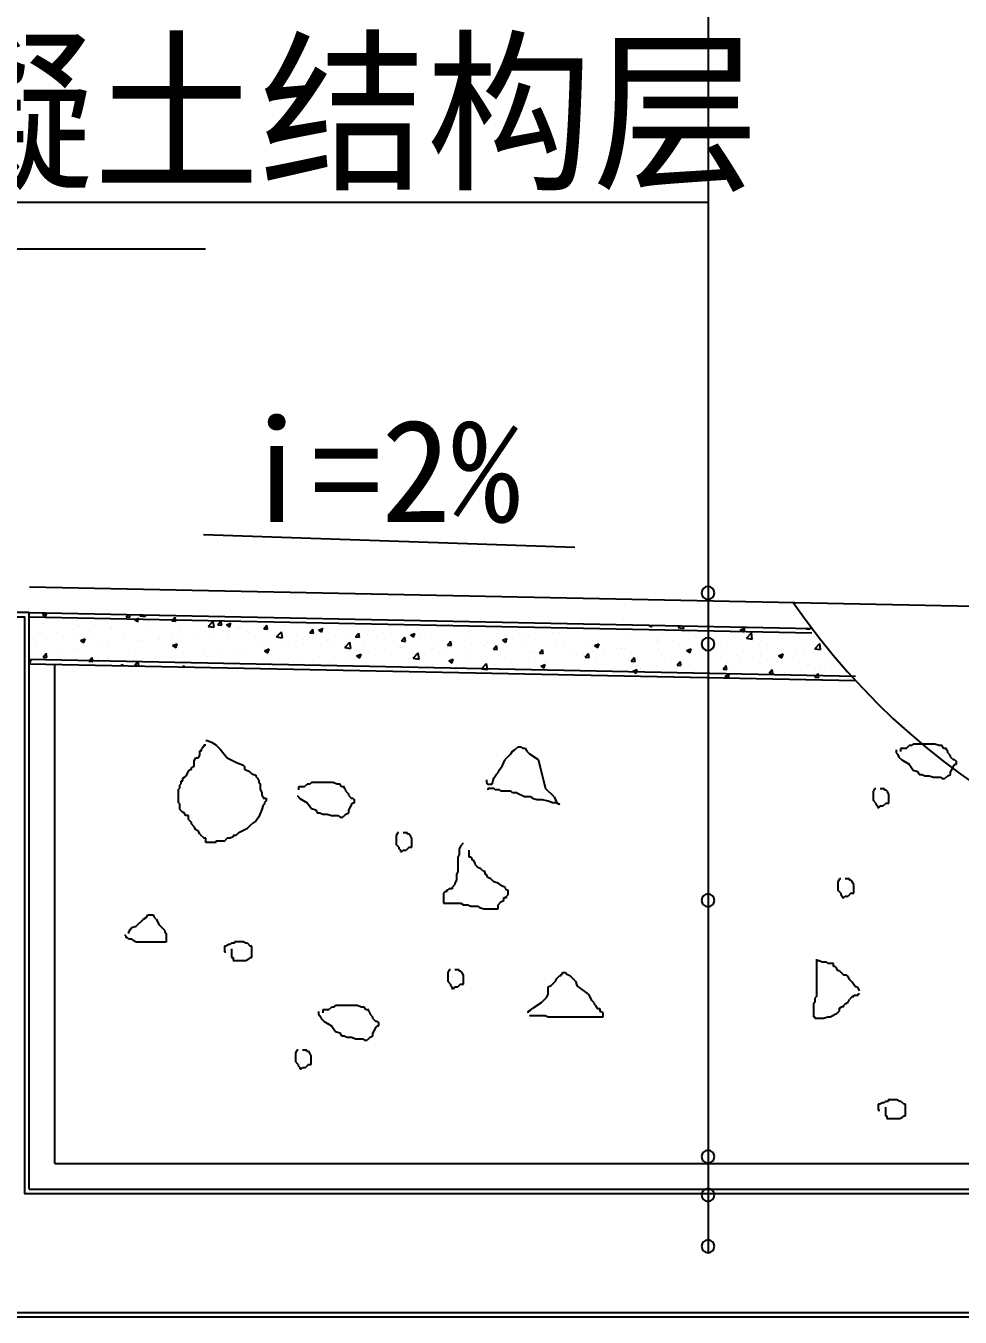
# Model space of a CAD drawing. Header units: metres. Extents: x -1619 to 1651, y 251 to 2895.
# Drawn here: x -583 to 147, y 1190 to 2198 of the extents above; entities that cross this region are included whole.
import ezdxf

# ---------------------------------------------------------------- set-up
doc = ezdxf.new("R2010")
doc.units = ezdxf.units.M
for name, color, linetype in [('OTHER', 7, 'Continuous'), ('PUB_DIM', 3, 'Continuous'), ('PUB_TEXT', 7, 'Continuous'), ('PUB_WALL', 255, 'Continuous'), ('S_FLOOR', 2, 'Continuous'), ('S_SURFACE', 6, 'Continuous'), ('S_WALL', 255, 'Continuous')]:
    doc.layers.add(name, color=color, linetype=linetype)

msp = doc.modelspace()

# ---------------------------------------------------------------- linework, layer by layer
at = {"layer": 'OTHER'}
msp.add_line((-617.29, 2023.83), (-442.29, 2023.83), dxfattribs=at)
at = {"layer": 'PUB_DIM'}
msp.add_lwpolyline([(-153.87, 1790.69), (-443.87, 1800.69)], dxfattribs=at)
at = {"layer": 'PUB_WALL'}
for points in [[(-936.46, 1286.5), (-696.5, 1286.5), (-696.5, 1736.5), (-583.5, 1736.5), (-583.5, 1286.5), (1123.5, 1286.5), (1123.5, 1786.5), (1296.5, 1786.5), (1296.5, 1193.5), (-936.46, 1193.5)], [(-580.07, 1736.5), (31.24, 1724.03)], [(-579.93, 1703.49), (65.36, 1690.32)]]:
    msp.add_lwpolyline(points, dxfattribs=at)
at = {"layer": 'S_FLOOR'}
for p, q in [((-580, 1740), (-700, 1740)), ((-580, 1740), (31.31, 1727.52)), ((-580, 1290), (-580, 1740)), ((-580, 1699.99), (65.29, 1686.82)), ((-580, 1290), (1120, 1290)), ((1300, 1190), (-700, 1190))]:
    msp.add_line(p, q, dxfattribs=at)
at = {"layer": 'S_SURFACE'}
for p, q in [((-49.82, 2760), (-49.82, 1240)), ((-1049.82, 2060.3), (-49.82, 2060.3)), ((-579.59, 1760), (400.41, 1740)), ((-569.63, 1738.29), (-566.13, 1739.64)), ((-569.63, 1738.29), (-567.15, 1736.61)), ((-567.13, 1736.62), (-566.11, 1739.64)), ((-557.18, 1733.67), (-557.18, 1733.67)), ((-528.02, 1738.67), (-528.02, 1738.67)), ((-504.3, 1736.56), (-502.74, 1738.42)), ((-504.3, 1736.56), (-501.31, 1736.3)), ((-501.29, 1736.31), (-501.68, 1738.4)), ((-497.78, 1734.29), (-494.28, 1735.63)), ((-497.78, 1734.29), (-495.29, 1732.61)), ((-495.27, 1732.62), (-494.26, 1735.64)), ((-493.42, 1737.47), (-492.71, 1738.22)), ((-493.42, 1737.47), (-488.97, 1736.78)), ((-493.22, 1734.46), (-493.22, 1734.46)), ((-488.95, 1736.79), (-489.11, 1738.15)), ((-478.37, 1737), (-478.37, 1737)), ((-468.44, 1733.42), (-466.03, 1736.3)), ((-465.43, 1733.17), (-466.01, 1736.3)), ((-365.47, 1733.87), (-365.47, 1733.87)), ((-365.29, 1735.55), (-365.29, 1735.55)), ((-351.15, 1735.22), (-351.15, 1735.22)), ((-572.98, 1724.54), (-572.98, 1724.54)), ((-570.12, 1723.99), (-570.12, 1723.99)), ((-569.08, 1731.26), (-569.08, 1731.26)), ((-558.54, 1724.54), (-558.54, 1724.54)), ((-544.15, 1727.74), (-544.15, 1727.74)), ((-542.39, 1730.13), (-542.39, 1730.13)), ((-541.41, 1728.7), (-541.41, 1728.7)), ((-528.89, 1730.34), (-528.89, 1730.34)), ((-518.48, 1731.26), (-518.48, 1731.26)), ((-516.04, 1727.69), (-516.04, 1727.69)), ((-515.7, 1729), (-515.7, 1729)), ((-509.95, 1732.84), (-509.95, 1732.84)), ((-489.01, 1727.88), (-489.01, 1727.88)), ((-486.88, 1732.7), (-486.88, 1732.7)), ((-468.44, 1733.42), (-465.45, 1733.16)), ((-462.32, 1726.75), (-462.32, 1726.75)), ((-442.19, 1725.08), (-442.19, 1725.08)), ((-440.06, 1729.2), (-439.82, 1729.44)), ((-440.06, 1729.2), (-439.82, 1729.16)), ((-439.82, 1729.44), (-436.16, 1733.26)), ((-439.82, 1729.16), (-435.61, 1728.51)), ((-435.59, 1728.51), (-436.14, 1733.26)), ((-435.63, 1725.62), (-435.63, 1725.62)), ((-432.58, 1730.29), (-430.17, 1733.16)), ((-432.58, 1730.29), (-429.59, 1730.03)), ((-429.57, 1730.03), (-430.15, 1733.17)), ((-428.5, 1725.57), (-428.5, 1725.57)), ((-425.92, 1730.28), (-422.42, 1731.63)), ((-425.92, 1730.28), (-423.43, 1728.61)), ((-423.41, 1728.61), (-422.4, 1731.63)), ((-416.93, 1728.28), (-416.93, 1728.28)), ((-415.98, 1727.22), (-415.98, 1727.22)), ((-409.47, 1725.21), (-409.47, 1725.21)), ((-408.94, 1724.49), (-408.94, 1724.49)), ((-397.04, 1729.71), (-397.04, 1729.71)), ((-396.71, 1727.15), (-394.3, 1730.02)), ((-396.71, 1727.15), (-393.73, 1726.89)), ((-393.71, 1726.89), (-394.28, 1730.03)), ((-390.96, 1732.03), (-390.96, 1732.03)), ((-386.7, 1720.92), (-382.8, 1724.98)), ((-382.23, 1720.23), (-382.78, 1724.98)), ((-380.31, 1730.22), (-380.31, 1730.22)), ((-360.85, 1724.01), (-358.44, 1726.88)), ((-360.85, 1724.01), (-357.86, 1723.75)), ((-357.84, 1723.76), (-358.42, 1726.89)), ((-354.06, 1726.28), (-350.56, 1727.62)), ((-354.06, 1726.28), (-351.58, 1724.6)), ((-351.56, 1724.61), (-350.54, 1727.63)), ((-324.99, 1720.87), (-322.58, 1723.75)), ((-321.98, 1720.62), (-322.56, 1723.75)), ((-314.67, 1725.86), (-314.67, 1725.86)), ((-303.07, 1724.1), (-303.07, 1724.1)), ((-289, 1729.38), (-289, 1729.38)), ((-284.13, 1726.59), (-284.13, 1726.59)), ((-282.21, 1722.27), (-278.71, 1723.62)), ((-279.7, 1720.6), (-278.69, 1723.62)), ((-263.75, 1732.58), (-263.75, 1732.58)), ((-252.56, 1730.75), (-252.56, 1730.75)), ((-240.04, 1732.39), (-240.04, 1732.39)), ((-236.58, 1725.41), (-236.58, 1725.41)), ((-207.42, 1730.42), (-207.42, 1730.42)), ((-187.46, 1726.4), (-187.46, 1726.4)), ((-171.23, 1723.47), (-171.23, 1723.47)), ((-166.28, 1724.44), (-166.28, 1724.44)), ((-161.49, 1730.15), (-161.49, 1730.15)), ((-139.65, 1727.62), (-139.65, 1727.62)), ((-137.12, 1729.45), (-137.12, 1729.45)), ((-127.13, 1729.27), (-127.13, 1729.27)), ((-96.09, 1730.12), (-94, 1728.71)), ((-93.98, 1728.72), (-93.52, 1730.07)), ((-85.2, 1723.98), (-85.2, 1723.98)), ((-73.15, 1728.25), (-71.83, 1729.63)), ((-73.15, 1728.25), (-68.71, 1727.56)), ((-68.69, 1727.56), (-68.92, 1729.57)), ((-59.53, 1727.5), (-59.53, 1727.5)), ((-30.55, 1726.97), (-30.55, 1726.97)), ((-26.74, 1724.5), (-26.74, 1724.5)), ((-24.63, 1726.39), (-21.13, 1727.73)), ((-24.63, 1726.39), (-22.14, 1724.71)), ((-22.12, 1724.72), (-21.11, 1727.74)), ((-19.79, 1719.97), (-15.9, 1724.03)), ((-15.32, 1719.28), (-15.88, 1724.03)), ((-14.22, 1726.15), (-14.22, 1726.15)), ((26.7, 1727.11), (27.13, 1727.61)), ((26.7, 1727.11), (29.69, 1726.85)), ((29.71, 1726.85), (29.58, 1727.56)), ((-574.36, 1717.68), (-574.36, 1717.68)), ((-545.2, 1722.69), (-545.2, 1722.69)), ((-539.79, 1718.16), (-536.29, 1719.5)), ((-539.79, 1718.16), (-537.3, 1716.48)), ((-537.28, 1716.49), (-536.27, 1719.51)), ((-531.85, 1723.41), (-531.85, 1723.41)), ((-519.08, 1714.61), (-519.08, 1714.61)), ((-505.16, 1722.29), (-505.16, 1722.29)), ((-493.83, 1717.81), (-493.83, 1717.81)), ((-491.53, 1717.27), (-491.53, 1717.27)), ((-479.01, 1718.92), (-479.01, 1718.92)), ((-478.47, 1721.16), (-478.47, 1721.16)), ((-467.93, 1714.16), (-464.43, 1715.5)), ((-467.93, 1714.16), (-465.44, 1712.48)), ((-467.86, 1721.56), (-467.86, 1721.56)), ((-467.79, 1715.2), (-467.79, 1715.2)), ((-465.42, 1712.49), (-464.41, 1715.51)), ((-460.07, 1721.42), (-460.07, 1721.42)), ((-451.78, 1720.03), (-451.78, 1720.03)), ((-438.63, 1720.21), (-438.63, 1720.21)), ((-425.08, 1718.9), (-425.08, 1718.9)), ((-398.39, 1717.78), (-398.39, 1717.78)), ((-391.57, 1715.39), (-391.57, 1715.39)), ((-386.7, 1720.92), (-382.25, 1720.23)), ((-382.24, 1723.36), (-382.24, 1723.36)), ((-378.62, 1714.15), (-378.62, 1714.15)), ((-371.7, 1716.65), (-371.7, 1716.65)), ((-366.1, 1715.8), (-366.1, 1715.8)), ((-365.9, 1718.91), (-365.9, 1718.91)), ((-355.55, 1722.24), (-355.55, 1722.24)), ((-347.17, 1718.29), (-347.17, 1718.29)), ((-345.01, 1715.52), (-345.01, 1715.52)), ((-340.64, 1722.11), (-340.64, 1722.11)), ((-333.34, 1712.64), (-329.44, 1716.7)), ((-328.87, 1711.96), (-329.42, 1716.71)), ((-328.86, 1721.11), (-328.86, 1721.11)), ((-324.99, 1720.87), (-322, 1720.61)), ((-318.32, 1714.39), (-318.32, 1714.39)), ((-315.59, 1722.45), (-315.59, 1722.45)), ((-302.17, 1719.98), (-302.17, 1719.98)), ((-294.9, 1715.4), (-294.9, 1715.4)), ((-289.12, 1717.74), (-286.71, 1720.61)), ((-289.12, 1717.74), (-286.14, 1717.47)), ((-286.12, 1717.48), (-286.69, 1720.62)), ((-282.21, 1722.27), (-279.72, 1720.6)), ((-275.48, 1718.85), (-275.48, 1718.85)), ((-265.74, 1720.41), (-265.74, 1720.41)), ((-264.36, 1715.93), (-264.36, 1715.93)), ((-253.26, 1714.6), (-250.85, 1717.47)), ((-253.26, 1714.6), (-250.27, 1714.34)), ((-250.25, 1714.34), (-250.83, 1717.48)), ((-248.79, 1717.73), (-248.79, 1717.73)), ((-238.39, 1719.68), (-238.39, 1719.68)), ((-234.26, 1715.17), (-234.26, 1715.17)), ((-224.6, 1714.43), (-224.6, 1714.43)), ((-222.1, 1716.6), (-222.1, 1716.6)), ((-217.4, 1711.46), (-214.99, 1714.33)), ((-214.39, 1711.21), (-214.97, 1714.34)), ((-212.71, 1723.2), (-212.71, 1723.2)), ((-210.35, 1718.27), (-206.85, 1719.61)), ((-210.35, 1718.27), (-207.86, 1716.59)), ((-207.84, 1716.6), (-206.83, 1719.62)), ((-202.68, 1719.32), (-202.68, 1719.32)), ((-195.44, 1719.44), (-195.44, 1719.44)), ((-195.41, 1715.47), (-195.41, 1715.47)), ((-190.16, 1720.97), (-190.16, 1720.97)), ((-168.72, 1714.34), (-168.72, 1714.34)), ((-162.1, 1713.51), (-162.1, 1713.51)), ((-138.49, 1714.27), (-134.99, 1715.61)), ((-138.49, 1714.27), (-136.01, 1712.59)), ((-136.43, 1717.03), (-136.43, 1717.03)), ((-135.99, 1712.59), (-134.97, 1715.62)), ((-111.17, 1720.23), (-111.17, 1720.23)), ((-89.77, 1716.2), (-89.77, 1716.2)), ((-88.86, 1716.96), (-88.86, 1716.96)), ((-77.25, 1717.85), (-77.25, 1717.85)), ((-59.7, 1721.96), (-59.7, 1721.96)), ((-58.32, 1720.34), (-58.32, 1720.34)), ((-34.88, 1714.06), (-34.88, 1714.06)), ((-19.79, 1719.97), (-15.34, 1719.28)), ((-8.91, 1717.8), (-8.91, 1717.8)), ((16.76, 1721.32), (16.76, 1721.32)), ((33.57, 1711.7), (37.46, 1715.75)), ((38.04, 1711.01), (37.49, 1715.76)), ((-580, 1702.72), (-578.3, 1703.38)), ((-579.29, 1700.36), (-578.28, 1703.38)), ((-579.03, 1705.84), (-579.03, 1705.84)), ((-570.73, 1707.34), (-570.73, 1707.34)), ((-569.09, 1705.23), (-566.68, 1708.1)), ((-569.09, 1705.23), (-566.1, 1704.97)), ((-566.08, 1704.97), (-566.66, 1708.11)), ((-554.56, 1708.98), (-554.56, 1708.98)), ((-552.34, 1704.72), (-552.34, 1704.72)), ((-544.76, 1711.09), (-544.76, 1711.09)), ((-542.04, 1710.62), (-542.04, 1710.62)), ((-533.23, 1702.09), (-530.82, 1704.96)), ((-530.22, 1701.84), (-530.8, 1704.97)), ((-526.11, 1705.19), (-526.11, 1705.19)), ((-525.65, 1703.59), (-525.65, 1703.59)), ((-523.11, 1713.12), (-523.11, 1713.12)), ((-496.95, 1710.2), (-496.95, 1710.2)), ((-468.47, 1704.92), (-468.47, 1704.92)), ((-442.8, 1708.44), (-442.8, 1708.44)), ((-441.65, 1705.85), (-441.65, 1705.85)), ((-429.13, 1707.5), (-429.13, 1707.5)), ((-417.54, 1711.64), (-417.54, 1711.64)), ((-410.2, 1709.99), (-410.2, 1709.99)), ((-396.07, 1710.15), (-392.57, 1711.5)), ((-396.07, 1710.15), (-393.59, 1708.47)), ((-393.57, 1708.48), (-392.55, 1711.5)), ((-353.21, 1705.39), (-353.21, 1705.39)), ((-341.25, 1705.46), (-341.25, 1705.46)), ((-333.34, 1712.64), (-328.89, 1711.96)), ((-324.22, 1706.15), (-320.72, 1707.49)), ((-324.22, 1706.15), (-321.73, 1704.47)), ((-324.06, 1710.39), (-324.06, 1710.39)), ((-321.71, 1704.48), (-320.7, 1707.5)), ((-316.22, 1704.38), (-316.22, 1704.38)), ((-315.28, 1709.21), (-315.28, 1709.21)), ((-297.29, 1706.87), (-297.29, 1706.87)), ((-291.63, 1713.26), (-291.63, 1713.26)), ((-289.61, 1712.73), (-289.61, 1712.73)), ((-282.92, 1704.42), (-282.92, 1704.42)), ((-279.97, 1704.37), (-276.08, 1708.43)), ((-279.97, 1704.37), (-275.53, 1703.68)), ((-275.51, 1703.68), (-276.06, 1708.43)), ((-265.71, 1711.03), (-265.71, 1711.03)), ((-264.94, 1712.14), (-264.94, 1712.14)), ((-253.76, 1709.43), (-253.76, 1709.43)), ((-253.19, 1712.67), (-253.19, 1712.67)), ((-252.36, 1702.14), (-248.86, 1703.49)), ((-249.85, 1700.47), (-248.84, 1703.49)), ((-238.25, 1711.01), (-238.25, 1711.01)), ((-217.4, 1711.46), (-214.41, 1711.2)), ((-213.32, 1706.56), (-213.32, 1706.56)), ((-211.56, 1709.88), (-211.56, 1709.88)), ((-188.07, 1709.76), (-188.07, 1709.76)), ((-184.86, 1708.75), (-184.86, 1708.75)), ((-184.38, 1703.74), (-184.38, 1703.74)), ((-181.54, 1708.32), (-179.13, 1711.2)), ((-181.54, 1708.32), (-178.55, 1708.06)), ((-178.53, 1708.07), (-179.11, 1711.2)), ((-158.17, 1707.63), (-158.17, 1707.63)), ((-152.8, 1707.9), (-152.8, 1707.9)), ((-147.18, 1706.95), (-147.18, 1706.95)), ((-145.67, 1705.19), (-143.26, 1708.06)), ((-145.67, 1705.19), (-142.68, 1704.92)), ((-142.66, 1704.93), (-143.24, 1708.07)), ((-142.02, 1713.21), (-142.02, 1713.21)), ((-140.28, 1709.55), (-140.28, 1709.55)), ((-131.48, 1706.5), (-131.48, 1706.5)), ((-121.35, 1712.04), (-121.35, 1712.04)), ((-118.02, 1711.95), (-118.02, 1711.95)), ((-115.33, 1712.09), (-115.33, 1712.09)), ((-111.78, 1703.58), (-111.78, 1703.58)), ((-109.81, 1702.05), (-107.4, 1704.92)), ((-106.8, 1701.79), (-107.38, 1704.93)), ((-104.79, 1705.37), (-104.79, 1705.37)), ((-88.64, 1710.96), (-88.64, 1710.96)), ((-85.81, 1707.33), (-85.81, 1707.33)), ((-78.1, 1704.24), (-78.1, 1704.24)), ((-66.64, 1710.26), (-63.14, 1711.6)), ((-66.64, 1710.26), (-64.15, 1708.58)), ((-64.13, 1708.59), (-63.12, 1711.61)), ((-61.95, 1709.83), (-61.95, 1709.83)), ((-60.14, 1710.85), (-60.14, 1710.85)), ((-39.89, 1704.78), (-39.89, 1704.78)), ((-35.26, 1708.7), (-35.26, 1708.7)), ((-27.38, 1706.43), (-27.38, 1706.43)), ((-8.57, 1707.58), (-8.57, 1707.58)), ((-8.44, 1708.92), (-8.44, 1708.92)), ((5.22, 1706.26), (8.72, 1707.6)), ((5.22, 1706.26), (7.71, 1704.58)), ((7.73, 1704.59), (8.74, 1707.61)), ((16.15, 1704.68), (16.15, 1704.68)), ((18.12, 1706.45), (18.12, 1706.45)), ((23.14, 1713.08), (23.14, 1713.08)), ((25.71, 1707.14), (25.71, 1707.14)), ((33.57, 1711.7), (38.02, 1711.01)), ((41.41, 1707.88), (41.41, 1707.88)), ((44.81, 1705.32), (44.81, 1705.32)), ((-580, 1700.82), (-579.31, 1700.36)), ((-560, 1310), (-560, 1699.58)), ((-555.27, 1700.19), (-555.27, 1700.19)), ((-533.23, 1702.09), (-530.24, 1701.83)), ((-508.63, 1698.54), (-506.44, 1699.37)), ((-506.72, 1698.5), (-506.42, 1699.38)), ((-498.96, 1702.46), (-498.96, 1702.46)), ((-497.37, 1698.95), (-494.95, 1701.83)), ((-497.37, 1698.95), (-494.38, 1698.69)), ((-494.36, 1698.7), (-494.93, 1701.83)), ((-494.44, 1701.17), (-494.44, 1701.17)), ((-492.16, 1699.2), (-492.16, 1699.2)), ((-473.23, 1701.69), (-473.23, 1701.69)), ((-472.27, 1701.33), (-472.27, 1701.33)), ((-460.05, 1697.54), (-459.09, 1698.69)), ((-458.86, 1697.52), (-459.07, 1698.69)), ((-445.57, 1700.2), (-445.57, 1700.2)), ((-418.88, 1699.08), (-418.88, 1699.08)), ((-392.19, 1697.95), (-392.19, 1697.95)), ((-392.18, 1698.74), (-392.18, 1698.74)), ((-382.37, 1700.38), (-382.37, 1700.38)), ((-379.26, 1696.08), (-379.26, 1696.08)), ((-366.51, 1702.26), (-366.51, 1702.26)), ((-365.5, 1696.82), (-365.5, 1696.82)), ((-360.32, 1698.57), (-360.32, 1698.57)), ((-338.81, 1695.69), (-338.81, 1695.69)), ((-328.74, 1702.73), (-328.74, 1702.73)), ((-312.12, 1694.57), (-312.12, 1694.57)), ((-312.07, 1699.42), (-312.07, 1699.42)), ((-290.22, 1696.09), (-290.22, 1696.09)), ((-264.96, 1699.29), (-264.96, 1699.29)), ((-252.36, 1702.14), (-249.87, 1700.47)), ((-247.41, 1695.45), (-247.41, 1695.45)), ((-238.99, 1703.04), (-238.99, 1703.04)), ((-226.61, 1696.09), (-222.72, 1700.15)), ((-226.61, 1696.09), (-222.16, 1695.4)), ((-222.14, 1695.41), (-222.7, 1700.15)), ((-215.83, 1699.6), (-215.83, 1699.6)), ((-205.5, 1696.93), (-205.5, 1696.93)), ((-203.32, 1701.25), (-203.32, 1701.25)), ((-180.51, 1698.14), (-177, 1699.48)), ((-180.51, 1698.14), (-178.02, 1696.46)), ((-178, 1696.47), (-176.98, 1699.49)), ((-176.34, 1701.94), (-176.34, 1701.94)), ((-162.71, 1696.86), (-162.71, 1696.86)), ((-137.03, 1700.38), (-137.03, 1700.38)), ((-109.81, 1702.05), (-106.82, 1701.79)), ((-108.65, 1694.13), (-105.15, 1695.48)), ((-108.65, 1694.13), (-106.16, 1692.46)), ((-106.14, 1692.46), (-105.13, 1695.48)), ((-102.92, 1696.48), (-102.92, 1696.48)), ((-90.41, 1698.13), (-90.41, 1698.13)), ((-73.95, 1698.91), (-71.54, 1701.78)), ((-73.95, 1698.91), (-70.96, 1698.65)), ((-70.94, 1698.66), (-71.52, 1701.79)), ((-71.47, 1700.62), (-71.47, 1700.62)), ((-60.75, 1694.21), (-60.75, 1694.21)), ((-51.41, 1703.12), (-51.41, 1703.12)), ((-38.08, 1695.77), (-35.67, 1698.65)), ((-38.08, 1695.77), (-35.1, 1695.51)), ((-35.08, 1695.52), (-35.65, 1698.65)), ((-35.49, 1697.41), (-35.49, 1697.41)), ((-32.61, 1697.13), (-32.61, 1697.13)), ((-24.72, 1701.99), (-24.72, 1701.99)), ((-9.52, 1701.16), (-9.52, 1701.16)), ((-3.45, 1702.14), (-3.45, 1702.14)), ((-2.22, 1692.64), (0.19, 1695.51)), ((0.79, 1692.38), (0.21, 1695.51)), ((1.97, 1700.86), (1.97, 1700.86)), ((9.98, 1693.36), (9.98, 1693.36)), ((22.5, 1695), (22.5, 1695)), ((28.66, 1699.73), (28.66, 1699.73)), ((37.69, 1696.16), (37.69, 1696.16)), ((41.44, 1697.5), (41.44, 1697.5)), ((-188.67, 1693.11), (-188.67, 1693.11)), ((-169.6, 1691.62), (-169.35, 1691.88)), ((-169.3, 1691.61), (-169.33, 1691.88)), ((-134.5, 1692.32), (-134.5, 1692.32)), ((-86.42, 1690.69), (-86.42, 1690.69)), ((-61.77, 1692.13), (-61.77, 1692.13)), ((-36.79, 1690.13), (-33.29, 1691.47)), ((-36.79, 1690.13), (-34.92, 1688.87)), ((-34.15, 1688.85), (-33.27, 1691.48)), ((-21.59, 1689.2), (-21.59, 1689.2)), ((-2.22, 1692.64), (0.77, 1692.37)), ((8.53, 1691.16), (8.53, 1691.16)), ((15.54, 1688.04), (15.54, 1688.04)), ((33.64, 1689.5), (36.05, 1692.37)), ((33.64, 1689.5), (36.63, 1689.24)), ((36.65, 1689.24), (36.07, 1692.38)), ((38.31, 1687.37), (38.57, 1687.47)), ((38.55, 1687.37), (38.59, 1687.48)), ((40.8, 1691.24), (40.8, 1691.24)), ((-445.42, 1633.23), (-444.3, 1634.35)), ((-445.42, 1632.11), (-445.42, 1633.23)), ((-444.3, 1634.35), (-444.3, 1635.47)), ((-444.3, 1635.47), (-443.18, 1635.47)), ((-443.18, 1635.47), (-443.18, 1636.59)), ((-443.18, 1636.59), (-442.06, 1636.59)), ((-442.06, 1639.95), (-440.94, 1639.95)), ((-440.94, 1639.95), (-437.57, 1638.83)), ((-437.57, 1638.83), (-434.21, 1636.59)), ((-434.21, 1636.59), (-430.85, 1633.23)), ((-430.85, 1633.23), (-425.24, 1626.5)), ((-202.6, 1631.86), (-200.36, 1632.98)), ((-198.11, 1635.22), (-200.36, 1632.98)), ((-198.11, 1635.22), (-195.87, 1635.22)), ((-195.87, 1635.22), (-194.75, 1634.1)), ((-194.75, 1634.1), (-192.51, 1634.1)), ((-192.51, 1634.1), (-191.39, 1631.86)), ((104.82, 1633.84), (100.34, 1633.84)), ((100.34, 1633.84), (100.34, 1631.6)), ((104.82, 1633.84), (107.07, 1636.08)), ((109.31, 1636.08), (107.07, 1636.08)), ((110.43, 1637.2), (109.31, 1636.08)), ((127.25, 1637.2), (110.43, 1637.2)), ((130.61, 1636.08), (127.25, 1637.2)), ((132.85, 1636.08), (130.61, 1636.08)), ((133.98, 1633.84), (132.85, 1636.08)), ((136.22, 1633.84), (133.98, 1633.84)), ((136.22, 1632.72), (136.22, 1633.84)), ((-451.03, 1624.26), (-449.91, 1626.5)), ((-451.03, 1619.78), (-451.03, 1624.26)), ((-449.91, 1626.5), (-447.66, 1626.5)), ((-447.66, 1626.5), (-446.54, 1628.75)), ((-446.54, 1628.75), (-446.54, 1632.11)), ((-446.54, 1632.11), (-445.42, 1632.11)), ((-425.24, 1626.5), (-418.51, 1623.14)), ((-418.51, 1623.14), (-412.91, 1620.9)), ((-210.45, 1620.65), (-208.21, 1625.13)), ((-203.72, 1629.62), (-208.21, 1625.13)), ((-203.72, 1629.62), (-202.6, 1631.86)), ((-191.39, 1631.86), (-189.14, 1629.62)), ((-189.14, 1629.62), (-182.42, 1625.13)), ((-182.42, 1625.13), (-176.81, 1602.72)), ((96.98, 1632.72), (96.98, 1630.48)), ((96.98, 1630.48), (98.1, 1629.36)), ((98.1, 1629.36), (99.22, 1627.11)), ((99.22, 1627.11), (101.46, 1624.87)), ((101.46, 1624.87), (107.07, 1621.51)), ((137.34, 1631.6), (136.22, 1632.72)), ((137.34, 1630.48), (137.34, 1631.6)), ((137.34, 1630.48), (139.58, 1628.24)), ((139.58, 1627.11), (139.58, 1628.24)), ((139.58, 1627.11), (141.82, 1624.87)), ((142.95, 1624.87), (141.82, 1624.87)), ((142.95, 1624.87), (144.07, 1623.75)), ((144.07, 1621.51), (144.07, 1623.75)), ((-455.51, 1616.42), (-457.76, 1611.93)), ((-455.51, 1616.42), (-454.39, 1617.54)), ((-454.39, 1617.54), (-453.27, 1617.54)), ((-453.27, 1618.66), (-452.15, 1619.78)), ((-453.27, 1617.54), (-453.27, 1618.66)), ((-452.15, 1619.78), (-451.03, 1619.78)), ((-412.91, 1620.9), (-411.79, 1619.78)), ((-411.79, 1619.78), (-411.79, 1617.54)), ((-407.3, 1615.3), (-411.79, 1617.54)), ((-407.3, 1615.3), (-406.18, 1614.18)), ((-406.18, 1614.18), (-402.82, 1613.05)), ((-402.82, 1613.05), (-402.82, 1611.93)), ((-217.17, 1610.56), (-214.93, 1613.93)), ((-214.93, 1613.93), (-213.81, 1615.05)), ((-213.81, 1615.05), (-212.69, 1617.29)), ((-212.69, 1617.29), (-210.45, 1620.65)), ((107.07, 1621.51), (110.43, 1617.03)), ((110.43, 1617.03), (113.79, 1615.91)), ((113.79, 1615.91), (114.92, 1613.66)), ((114.92, 1613.66), (117.16, 1613.66)), ((117.16, 1613.66), (119.4, 1612.54)), ((137.34, 1612.54), (139.58, 1613.66)), ((141.82, 1620.39), (139.58, 1615.91)), ((139.58, 1613.66), (139.58, 1615.91)), ((141.82, 1620.39), (142.95, 1621.51)), ((142.95, 1621.51), (144.07, 1621.51)), ((-463.36, 1601.85), (-462.24, 1602.97)), ((-462.24, 1605.21), (-461.12, 1606.33)), ((-462.24, 1602.97), (-462.24, 1605.21)), ((-461.12, 1606.33), (-461.12, 1608.57)), ((-461.12, 1608.57), (-460, 1608.57)), ((-460, 1610.81), (-457.76, 1611.93)), ((-460, 1608.57), (-460, 1610.81)), ((-402.82, 1611.93), (-401.69, 1610.81)), ((-401.69, 1610.81), (-400.57, 1608.57)), ((-400.57, 1608.57), (-400.57, 1607.45)), ((-400.57, 1607.45), (-399.45, 1606.33)), ((-399.45, 1606.33), (-399.45, 1601.85)), ((-365.18, 1603.84), (-369.66, 1603.84)), ((-369.66, 1603.84), (-369.66, 1601.6)), ((-365.18, 1603.84), (-362.93, 1606.08)), ((-360.69, 1606.08), (-362.93, 1606.08)), ((-359.57, 1607.2), (-360.69, 1606.08)), ((-342.75, 1607.2), (-359.57, 1607.2)), ((-339.39, 1606.08), (-342.75, 1607.2)), ((-337.15, 1606.08), (-339.39, 1606.08)), ((-336.02, 1603.84), (-337.15, 1606.08)), ((-333.78, 1603.84), (-336.02, 1603.84)), ((-333.78, 1602.72), (-333.78, 1603.84)), ((-332.66, 1601.6), (-333.78, 1602.72)), ((-222.78, 1609.44), (-222.78, 1607.2)), ((-222.78, 1607.2), (-221.66, 1606.08)), ((-221.66, 1606.08), (-218.3, 1606.08)), ((-217.17, 1602.72), (-221.66, 1602.72)), ((-221.66, 1602.72), (-221.66, 1601.6)), ((-218.3, 1606.08), (-217.17, 1610.56)), ((-216.05, 1601.6), (-217.17, 1602.72)), ((-170.08, 1595.99), (-176.81, 1602.72)), ((119.4, 1612.54), (122.76, 1612.54)), ((122.76, 1612.54), (126.13, 1611.42)), ((126.13, 1611.42), (131.73, 1611.42)), ((131.73, 1611.42), (132.85, 1610.3)), ((132.85, 1610.3), (135.1, 1610.3)), ((137.34, 1612.54), (135.1, 1610.3)), ((-463.36, 1591.76), (-463.36, 1601.85)), ((-399.45, 1601.85), (-398.33, 1599.61)), ((-398.33, 1599.61), (-398.33, 1597.36)), ((-398.33, 1597.36), (-397.21, 1596.24)), ((-397.21, 1596.24), (-397.21, 1595.12)), ((-397.21, 1595.12), (-394.97, 1595.12)), ((-394.97, 1592.88), (-396.09, 1591.76)), ((-394.97, 1595.12), (-394.97, 1592.88)), ((-370.78, 1597.11), (-368.54, 1594.87)), ((-368.54, 1594.87), (-362.93, 1591.51)), ((-332.66, 1600.48), (-332.66, 1601.6)), ((-332.66, 1600.48), (-330.42, 1598.24)), ((-330.42, 1597.11), (-330.42, 1598.24)), ((-330.42, 1597.11), (-328.18, 1594.87)), ((-327.05, 1594.87), (-328.18, 1594.87)), ((-327.05, 1594.87), (-325.93, 1593.75)), ((-325.93, 1591.51), (-325.93, 1593.75)), ((-212.69, 1601.6), (-216.05, 1601.6)), ((-211.57, 1600.48), (-212.69, 1601.6)), ((-203.72, 1600.48), (-211.57, 1600.48)), ((-202.6, 1599.36), (-203.72, 1600.48)), ((-199.24, 1599.36), (-202.6, 1599.36)), ((-199.24, 1599.36), (-192.51, 1595.99)), ((-188.02, 1595.99), (-192.51, 1595.99)), ((-186.9, 1594.87), (-188.02, 1595.99)), ((-183.54, 1593.75), (-186.9, 1594.87)), ((-179.05, 1593.75), (-183.54, 1593.75)), ((-174.57, 1592.63), (-179.05, 1593.75)), ((-171.2, 1591.51), (-174.57, 1592.63)), ((-170.08, 1595.99), (-167.84, 1591.51)), ((80.16, 1602.46), (79.04, 1600.22)), ((79.04, 1600.22), (79.04, 1593.49)), ((81.28, 1591.25), (79.04, 1593.49)), ((81.28, 1602.46), (80.16, 1602.46)), ((88.01, 1602.46), (84.64, 1602.46)), ((88.01, 1601.34), (88.01, 1602.46)), ((89.13, 1601.34), (88.01, 1601.34)), ((90.25, 1600.22), (89.13, 1601.34)), ((91.37, 1597.97), (90.25, 1600.22)), ((91.37, 1591.25), (91.37, 1597.97)), ((-462.24, 1590.64), (-463.36, 1591.76)), ((-462.24, 1586.16), (-462.24, 1590.64)), ((-462.24, 1586.16), (-460, 1583.91)), ((-458.88, 1583.91), (-460, 1583.91)), ((-457.76, 1581.67), (-458.88, 1583.91)), ((-398.33, 1586.16), (-400.57, 1580.55)), ((-397.21, 1589.52), (-398.33, 1586.16)), ((-396.09, 1590.64), (-397.21, 1589.52)), ((-396.09, 1591.76), (-396.09, 1590.64)), ((-362.93, 1591.51), (-359.57, 1587.03)), ((-359.57, 1587.03), (-356.21, 1585.91)), ((-356.21, 1585.91), (-355.08, 1583.66)), ((-355.08, 1583.66), (-352.84, 1583.66)), ((-352.84, 1583.66), (-350.6, 1582.54)), ((-350.6, 1582.54), (-347.24, 1582.54)), ((-347.24, 1582.54), (-343.87, 1581.42)), ((-332.66, 1582.54), (-334.9, 1580.3)), ((-332.66, 1582.54), (-330.42, 1583.66)), ((-328.18, 1590.39), (-330.42, 1585.91)), ((-330.42, 1583.66), (-330.42, 1585.91)), ((-328.18, 1590.39), (-327.05, 1591.51)), ((-327.05, 1591.51), (-325.93, 1591.51)), ((-168.96, 1591.51), (-171.2, 1591.51)), ((-166.72, 1590.39), (-168.96, 1591.51)), ((-167.84, 1591.51), (-165.6, 1590.39)), ((-165.6, 1590.39), (-166.72, 1590.39)), ((81.28, 1591.25), (81.28, 1590.13)), ((81.28, 1590.13), (82.4, 1589.01)), ((82.4, 1589.01), (82.4, 1587.89)), ((82.4, 1587.89), (83.52, 1587.89)), ((83.52, 1587.89), (84.64, 1589.01)), ((84.64, 1589.01), (86.88, 1589.01)), ((89.13, 1591.25), (86.88, 1589.01)), ((89.13, 1591.25), (91.37, 1591.25)), ((-455.51, 1581.67), (-457.76, 1581.67)), ((-455.51, 1578.31), (-455.51, 1581.67)), ((-455.51, 1578.31), (-453.27, 1576.07)), ((-453.27, 1574.95), (-453.27, 1576.07)), ((-451.03, 1572.71), (-453.27, 1574.95)), ((-449.91, 1570.46), (-451.03, 1572.71)), ((-409.54, 1571.59), (-406.18, 1574.95)), ((-402.82, 1577.19), (-406.18, 1574.95)), ((-400.57, 1580.55), (-402.82, 1577.19)), ((-343.87, 1581.42), (-338.27, 1581.42)), ((-338.27, 1581.42), (-337.15, 1580.3)), ((-337.15, 1580.3), (-334.9, 1580.3)), ((-447.66, 1569.34), (-449.91, 1570.46)), ((-446.54, 1567.1), (-447.66, 1569.34)), ((-446.54, 1567.1), (-443.18, 1563.74)), ((-442.06, 1563.74), (-443.18, 1563.74)), ((-442.06, 1560.38), (-442.06, 1563.74)), ((-427.48, 1561.5), (-425.24, 1563.74)), ((-423, 1563.74), (-425.24, 1563.74)), ((-420.75, 1564.86), (-423, 1563.74)), ((-418.51, 1565.98), (-420.75, 1565.98)), ((-420.75, 1565.98), (-420.75, 1564.86)), ((-418.51, 1565.98), (-416.27, 1568.22)), ((-416.27, 1568.22), (-409.54, 1571.59)), ((-292.3, 1567.97), (-293.42, 1565.73)), ((-293.42, 1565.73), (-293.42, 1559.01)), ((-291.18, 1567.97), (-292.3, 1567.97)), ((-284.45, 1567.97), (-287.81, 1567.97)), ((-284.45, 1566.85), (-284.45, 1567.97)), ((-283.33, 1566.85), (-284.45, 1566.85)), ((-282.21, 1565.73), (-283.33, 1566.85)), ((-281.08, 1563.49), (-282.21, 1565.73)), ((-281.08, 1556.77), (-281.08, 1563.49)), ((-434.21, 1560.38), (-442.06, 1560.38)), ((-427.48, 1561.5), (-434.21, 1561.5)), ((-434.21, 1561.5), (-434.21, 1560.38)), ((-291.18, 1556.77), (-293.42, 1559.01)), ((-291.18, 1556.77), (-291.18, 1555.64)), ((-291.18, 1555.64), (-290.05, 1554.52)), ((-290.05, 1554.52), (-290.05, 1553.4)), ((-290.05, 1553.4), (-288.93, 1553.4)), ((-288.93, 1553.4), (-287.81, 1554.52)), ((-287.81, 1554.52), (-285.57, 1554.52)), ((-283.33, 1556.77), (-285.57, 1554.52)), ((-283.33, 1556.77), (-281.08, 1556.77)), ((-242.96, 1557.89), (-244.08, 1555.64)), ((-244.08, 1555.64), (-244.08, 1551.16)), ((-242.96, 1557.89), (-240.72, 1560.13)), ((-236.24, 1548.92), (-236.24, 1554.52)), ((-244.08, 1551.16), (-245.21, 1548.92)), ((-245.21, 1548.92), (-245.21, 1537.71)), ((-235.11, 1548.92), (-236.24, 1548.92)), ((-233.99, 1547.8), (-235.11, 1548.92)), ((-233.99, 1546.68), (-233.99, 1547.8)), ((-232.87, 1546.68), (-233.99, 1546.68)), ((-231.75, 1544.44), (-232.87, 1546.68)), ((-231.75, 1543.32), (-231.75, 1544.44)), ((-231.75, 1543.32), (-229.51, 1541.07)), ((-245.21, 1537.71), (-246.33, 1535.47)), ((-246.33, 1535.47), (-246.33, 1530.99)), ((-227.27, 1539.95), (-229.51, 1541.07)), ((-227.27, 1539.95), (-225.02, 1537.71)), ((-223.9, 1537.71), (-225.02, 1537.71)), ((-223.9, 1535.47), (-223.9, 1537.71)), ((-222.78, 1535.47), (-223.9, 1535.47)), ((-221.66, 1533.23), (-222.78, 1535.47)), ((-219.42, 1532.11), (-221.66, 1533.23)), ((-219.42, 1532.11), (-217.17, 1529.87)), ((52.73, 1532.12), (51.61, 1529.88)), ((53.85, 1532.12), (52.73, 1532.12)), ((60.58, 1532.12), (57.21, 1532.12)), ((60.58, 1531), (60.58, 1532.12)), ((-255.3, 1522.02), (-256.42, 1520.9)), ((-254.18, 1522.02), (-255.3, 1522.02)), ((-253.05, 1523.14), (-254.18, 1523.14)), ((-254.18, 1523.14), (-254.18, 1522.02)), ((-251.93, 1524.26), (-253.05, 1523.14)), ((-249.69, 1524.26), (-251.93, 1524.26)), ((-249.69, 1525.38), (-247.45, 1527.62)), ((-249.69, 1525.38), (-249.69, 1524.26)), ((-246.33, 1530.99), (-247.45, 1528.75)), ((-247.45, 1528.75), (-247.45, 1527.62)), ((-213.81, 1528.75), (-217.17, 1529.87)), ((-210.45, 1526.5), (-213.81, 1528.75)), ((-208.21, 1525.38), (-210.45, 1526.5)), ((-207.08, 1523.14), (-208.21, 1525.38)), ((-205.96, 1523.14), (-207.08, 1523.14)), ((-205.96, 1519.78), (-205.96, 1523.14)), ((51.61, 1529.88), (51.61, 1523.15)), ((53.85, 1520.91), (51.61, 1523.15)), ((61.7, 1531), (60.58, 1531)), ((62.82, 1529.88), (61.7, 1531)), ((63.94, 1527.64), (62.82, 1529.88)), ((63.94, 1520.91), (63.94, 1527.64)), ((-256.42, 1520.9), (-256.42, 1513.05)), ((-256.42, 1513.05), (-242.96, 1513.05)), ((-242.96, 1513.05), (-240.72, 1511.93)), ((-240.72, 1511.93), (-237.36, 1511.93)), ((-237.36, 1511.93), (-235.11, 1510.81)), ((-211.57, 1514.18), (-213.81, 1511.93)), ((-213.81, 1508.57), (-213.81, 1511.93)), ((-211.57, 1514.18), (-209.33, 1515.3)), ((-209.33, 1517.54), (-207.08, 1517.54)), ((-209.33, 1515.3), (-209.33, 1517.54)), ((-205.96, 1519.78), (-207.08, 1518.66)), ((-207.08, 1517.54), (-207.08, 1518.66)), ((53.85, 1520.91), (53.85, 1519.79)), ((53.85, 1519.79), (54.97, 1518.67)), ((54.97, 1518.67), (54.97, 1517.55)), ((54.97, 1517.55), (56.09, 1517.55)), ((56.09, 1517.55), (57.21, 1518.67)), ((57.21, 1518.67), (59.46, 1518.67)), ((61.7, 1520.91), (59.46, 1518.67)), ((61.7, 1520.91), (63.94, 1520.91)), ((-490.75, 1500.74), (-488.51, 1501.86)), ((-488.51, 1501.86), (-487.39, 1504.1)), ((-487.39, 1504.1), (-482.91, 1504.1)), ((-482.91, 1504.1), (-482.91, 1502.98)), ((-480.66, 1500.74), (-482.91, 1502.98)), ((-235.11, 1510.81), (-229.51, 1510.81)), ((-229.51, 1510.81), (-228.39, 1509.69)), ((-228.39, 1509.69), (-225.02, 1508.57)), ((-225.02, 1508.57), (-213.81, 1508.57)), ((-501.97, 1490.65), (-500.85, 1492.89)), ((-500.85, 1492.89), (-499.72, 1494.01)), ((-499.72, 1494.01), (-496.36, 1495.13)), ((-490.75, 1500.74), (-496.36, 1495.13)), ((-480.66, 1500.74), (-478.42, 1496.26)), ((-473.94, 1491.77), (-478.42, 1496.26)), ((-473.94, 1491.77), (-473.94, 1490.65)), ((-504.21, 1487.29), (-505.33, 1488.41)), ((-504.21, 1486.17), (-504.21, 1487.29)), ((-503.09, 1486.17), (-504.21, 1486.17)), ((-501.97, 1485.05), (-503.09, 1486.17)), ((-501.97, 1489.53), (-501.97, 1490.65)), ((-499.72, 1485.05), (-501.97, 1485.05)), ((-498.6, 1483.93), (-499.72, 1485.05)), ((-496.36, 1482.81), (-498.6, 1483.93)), ((-472.82, 1482.81), (-496.36, 1482.81)), ((-473.94, 1490.65), (-472.82, 1489.53)), ((-472.82, 1489.53), (-472.82, 1482.81)), ((-421.88, 1481.92), (-423, 1480.8)), ((-419.63, 1481.92), (-421.88, 1481.92)), ((-419.63, 1483.04), (-419.63, 1481.92)), ((-412.91, 1483.04), (-419.63, 1483.04)), ((-410.66, 1481.92), (-412.91, 1483.04)), ((-409.54, 1481.92), (-410.66, 1481.92)), ((-409.54, 1481.92), (-407.3, 1479.68)), ((-427.48, 1479.68), (-427.48, 1475.2)), ((-426.36, 1479.68), (-427.48, 1479.68)), ((-427.48, 1475.2), (-426.36, 1475.2)), ((-424.12, 1480.8), (-426.36, 1479.68)), ((-423, 1480.8), (-424.12, 1480.8)), ((-421.88, 1477.44), (-421.88, 1470.71)), ((-406.18, 1479.68), (-407.3, 1479.68)), ((-406.18, 1470.71), (-406.18, 1479.68)), ((-421.88, 1470.71), (-420.75, 1470.71)), ((-420.75, 1470.71), (-420.75, 1468.47)), ((-420.75, 1468.47), (-410.66, 1468.47)), ((-410.66, 1468.47), (-408.42, 1469.59)), ((-408.42, 1469.59), (-407.3, 1470.71)), ((-407.3, 1470.71), (-406.18, 1470.71)), ((34.79, 1469.36), (34.79, 1440.22)), ((37.03, 1468.24), (35.91, 1468.24)), ((39.27, 1467.11), (37.03, 1468.24)), ((42.64, 1467.11), (39.27, 1467.11)), ((43.76, 1465.99), (42.64, 1467.11)), ((48.24, 1465.99), (43.76, 1465.99)), ((48.24, 1463.75), (48.24, 1465.99)), ((49.37, 1463.75), (48.24, 1463.75)), ((49.37, 1463.75), (50.49, 1462.63)), ((51.61, 1460.39), (50.49, 1462.63)), ((-252.02, 1461.15), (-253.14, 1458.91)), ((-253.14, 1458.91), (-253.14, 1452.18)), ((-250.9, 1449.94), (-253.14, 1452.18)), ((-250.9, 1461.15), (-252.02, 1461.15)), ((-244.18, 1461.15), (-247.54, 1461.15)), ((-244.18, 1460.03), (-244.18, 1461.15)), ((-243.05, 1460.03), (-244.18, 1460.03)), ((-241.93, 1458.91), (-243.05, 1460.03)), ((-240.81, 1456.67), (-241.93, 1458.91)), ((-240.81, 1449.94), (-240.81, 1456.67)), ((-169.05, 1452.18), (-172.42, 1448.82)), ((-169.05, 1452.18), (-167.93, 1454.42)), ((-167.93, 1454.42), (-165.69, 1456.67)), ((-165.69, 1456.67), (-164.57, 1456.67)), ((-164.57, 1457.79), (-163.45, 1457.79)), ((-164.57, 1456.67), (-164.57, 1457.79)), ((-163.45, 1458.91), (-161.2, 1458.91)), ((-163.45, 1457.79), (-163.45, 1458.91)), ((-161.2, 1458.91), (-160.08, 1457.79)), ((-160.08, 1457.79), (-157.84, 1456.67)), ((-153.36, 1452.18), (-157.84, 1456.67)), ((-153.36, 1452.18), (-152.24, 1448.82)), ((52.73, 1460.39), (51.61, 1460.39)), ((52.73, 1460.39), (56.09, 1457.03)), ((58.34, 1457.03), (56.09, 1457.03)), ((59.46, 1455.91), (58.34, 1457.03)), ((60.58, 1453.66), (59.46, 1455.91)), ((62.82, 1451.42), (60.58, 1453.66)), ((65.06, 1448.06), (62.82, 1451.42)), ((-250.9, 1449.94), (-250.9, 1448.82)), ((-250.9, 1448.82), (-249.78, 1447.7)), ((-249.78, 1447.7), (-249.78, 1446.58)), ((-249.78, 1446.58), (-248.66, 1446.58)), ((-248.66, 1446.58), (-247.54, 1447.7)), ((-247.54, 1447.7), (-245.3, 1447.7)), ((-243.05, 1449.94), (-245.3, 1447.7)), ((-243.05, 1449.94), (-240.81, 1449.94)), ((-175.78, 1439.85), (-174.66, 1442.1)), ((-174.66, 1447.7), (-172.42, 1448.82)), ((-174.66, 1442.1), (-174.66, 1447.7)), ((-143.27, 1442.1), (-152.24, 1448.82)), ((-143.27, 1442.1), (-141.02, 1437.61)), ((63.94, 1440.22), (63.94, 1441.34)), ((63.94, 1441.34), (67.31, 1441.34)), ((67.31, 1446.94), (65.06, 1448.06)), ((68.43, 1444.7), (67.31, 1446.94)), ((67.31, 1441.34), (67.31, 1442.46)), ((67.31, 1442.46), (68.43, 1442.46)), ((-346.21, 1429.77), (-343.96, 1432.01)), ((-341.72, 1432.01), (-343.96, 1432.01)), ((-340.6, 1433.13), (-341.72, 1432.01)), ((-323.78, 1433.13), (-340.6, 1433.13)), ((-320.42, 1432.01), (-323.78, 1433.13)), ((-318.18, 1432.01), (-320.42, 1432.01)), ((-317.05, 1429.77), (-318.18, 1432.01)), ((-180.27, 1435.37), (-186.99, 1430.89)), ((-180.27, 1435.37), (-175.78, 1439.85)), ((-138.78, 1435.37), (-141.02, 1437.61)), ((-138.78, 1435.37), (-138.78, 1434.25)), ((-138.78, 1434.25), (-137.66, 1433.13)), ((-137.66, 1433.13), (-136.54, 1430.89)), ((33.67, 1435.73), (32.55, 1434.61)), ((32.55, 1434.61), (32.55, 1424.52)), ((34.79, 1440.22), (33.67, 1439.09)), ((33.67, 1439.09), (33.67, 1435.73)), ((52.73, 1431.25), (54.97, 1432.37)), ((52.73, 1429.01), (52.73, 1431.25)), ((54.97, 1432.37), (56.09, 1432.37)), ((57.21, 1434.61), (56.09, 1433.49)), ((56.09, 1432.37), (56.09, 1433.49)), ((57.21, 1434.61), (59.46, 1435.73)), ((59.46, 1435.73), (60.58, 1437.97)), ((62.82, 1440.22), (60.58, 1437.97)), ((62.82, 1440.22), (63.94, 1440.22)), ((-354.05, 1428.65), (-354.05, 1426.4)), ((-354.05, 1426.4), (-352.93, 1425.28)), ((-352.93, 1425.28), (-351.81, 1423.04)), ((-351.81, 1423.04), (-349.57, 1420.8)), ((-350.69, 1429.77), (-350.69, 1427.53)), ((-346.21, 1429.77), (-350.69, 1429.77)), ((-314.81, 1429.77), (-317.05, 1429.77)), ((-314.81, 1428.65), (-314.81, 1429.77)), ((-313.69, 1427.53), (-314.81, 1428.65)), ((-313.69, 1426.4), (-313.69, 1427.53)), ((-313.69, 1426.4), (-311.45, 1424.16)), ((-311.45, 1423.04), (-311.45, 1424.16)), ((-311.45, 1423.04), (-309.21, 1420.8)), ((-190.36, 1428.65), (-188.11, 1429.77)), ((-190.36, 1427.53), (-190.36, 1428.65)), ((-176.9, 1425.28), (-189.24, 1425.28)), ((-188.11, 1429.77), (-186.99, 1430.89)), ((-174.66, 1424.16), (-176.9, 1425.28)), ((-132.05, 1424.16), (-174.66, 1424.16)), ((-136.54, 1430.89), (-134.3, 1430.89)), ((-134.3, 1430.89), (-134.3, 1428.65)), ((-134.3, 1428.65), (-133.17, 1428.65)), ((-133.17, 1428.65), (-132.05, 1427.53)), ((-132.05, 1427.53), (-132.05, 1424.16)), ((32.55, 1424.52), (33.67, 1424.52)), ((33.67, 1424.52), (33.67, 1423.4)), ((33.67, 1423.4), (40.4, 1423.4)), ((40.4, 1423.4), (43.76, 1424.52)), ((43.76, 1424.52), (46, 1424.52)), ((50.49, 1426.77), (46, 1424.52)), ((52.73, 1429.01), (50.49, 1426.77)), ((-349.57, 1420.8), (-343.96, 1417.44)), ((-343.96, 1417.44), (-340.6, 1412.96)), ((-340.6, 1412.96), (-337.24, 1411.83)), ((-337.24, 1411.83), (-336.12, 1409.59)), ((-309.21, 1416.32), (-311.45, 1411.83)), ((-311.45, 1409.59), (-311.45, 1411.83)), ((-308.08, 1420.8), (-309.21, 1420.8)), ((-309.21, 1416.32), (-308.08, 1417.44)), ((-308.08, 1420.8), (-306.96, 1419.68)), ((-308.08, 1417.44), (-306.96, 1417.44)), ((-306.96, 1417.44), (-306.96, 1419.68)), ((-336.12, 1409.59), (-333.87, 1409.59)), ((-333.87, 1409.59), (-331.63, 1408.47)), ((-331.63, 1408.47), (-328.27, 1408.47)), ((-328.27, 1408.47), (-324.9, 1407.35)), ((-324.9, 1407.35), (-319.3, 1407.35)), ((-319.3, 1407.35), (-318.18, 1406.23)), ((-318.18, 1406.23), (-315.93, 1406.23)), ((-313.69, 1408.47), (-315.93, 1406.23)), ((-313.69, 1408.47), (-311.45, 1409.59)), ((-370.87, 1398.38), (-371.99, 1396.14)), ((-371.99, 1396.14), (-371.99, 1389.42)), ((-369.75, 1398.38), (-370.87, 1398.38)), ((-363.02, 1398.38), (-366.39, 1398.38)), ((-363.02, 1397.26), (-363.02, 1398.38)), ((-361.9, 1397.26), (-363.02, 1397.26)), ((-360.78, 1396.14), (-361.9, 1397.26)), ((-359.66, 1393.9), (-360.78, 1396.14)), ((-359.66, 1387.18), (-359.66, 1393.9)), ((-369.75, 1387.18), (-371.99, 1389.42)), ((-369.75, 1387.18), (-369.75, 1386.06)), ((-369.75, 1386.06), (-368.63, 1384.94)), ((-368.63, 1384.94), (-368.63, 1383.81)), ((-368.63, 1383.81), (-367.51, 1383.81)), ((-367.51, 1383.81), (-366.39, 1384.94)), ((-366.39, 1384.94), (-364.15, 1384.94)), ((-361.9, 1387.18), (-364.15, 1384.94)), ((-361.9, 1387.18), (-359.66, 1387.18)), ((84.18, 1356.16), (83.06, 1356.16)), ((83.06, 1356.16), (83.06, 1351.67)), ((83.06, 1351.67), (84.18, 1351.67)), ((86.43, 1357.28), (84.18, 1356.16)), ((87.55, 1357.28), (86.43, 1357.28)), ((88.67, 1358.4), (87.55, 1357.28)), ((90.91, 1358.4), (88.67, 1358.4)), ((88.67, 1353.91), (88.67, 1347.19)), ((97.64, 1359.52), (90.91, 1359.52)), ((90.91, 1359.52), (90.91, 1358.4)), ((99.88, 1358.4), (97.64, 1359.52)), ((101, 1358.4), (99.88, 1358.4)), ((101, 1358.4), (103.25, 1356.16)), ((104.37, 1356.16), (103.25, 1356.16)), ((104.37, 1347.19), (104.37, 1356.16)), ((88.67, 1347.19), (89.79, 1347.19)), ((89.79, 1347.19), (89.79, 1344.95)), ((89.79, 1344.95), (99.88, 1344.95)), ((99.88, 1344.95), (102.12, 1346.07)), ((102.12, 1346.07), (103.25, 1347.19)), ((103.25, 1347.19), (104.37, 1347.19)), ((-560, 1310), (1100, 1310))]:
    msp.add_line(p, q, dxfattribs=at)
for centre, start, end in [((-49.82, 1755.3), 0, 180), ((-49.82, 1755.3), 180, 0), ((-49.82, 1715.3), 0, 180), ((-49.82, 1715.3), 180, 0), ((-49.82, 1515.3), 0, 180), ((-49.82, 1515.3), 180, 0), ((-49.82, 1315.3), 0, 180), ((-49.82, 1315.3), 180, 0), ((-49.82, 1285.3), 0, 180), ((-49.82, 1285.3), 180, 0), ((-49.82, 1245.3), 0, 180), ((-49.82, 1245.3), 180, 0)]:
    msp.add_arc(centre, 5, start, end, dxfattribs=at)
at = {"layer": 'S_WALL'}
msp.add_arc((469.21, 2058.53), 548.92, 214.47, 271.23, dxfattribs=at)

# ---------------------------------------------------------------- texts
at = {"layer": 'PUB_TEXT'}
for s, height, p in [('钢筋混凝土结构层', 100, (-1049.82, 2080.3)), ('i=2%', 80, (-413.87, 1810.69))]:
    msp.add_text(s, height=height, dxfattribs=at).set_placement(p)

doc.saveas('drawing.dxf')
